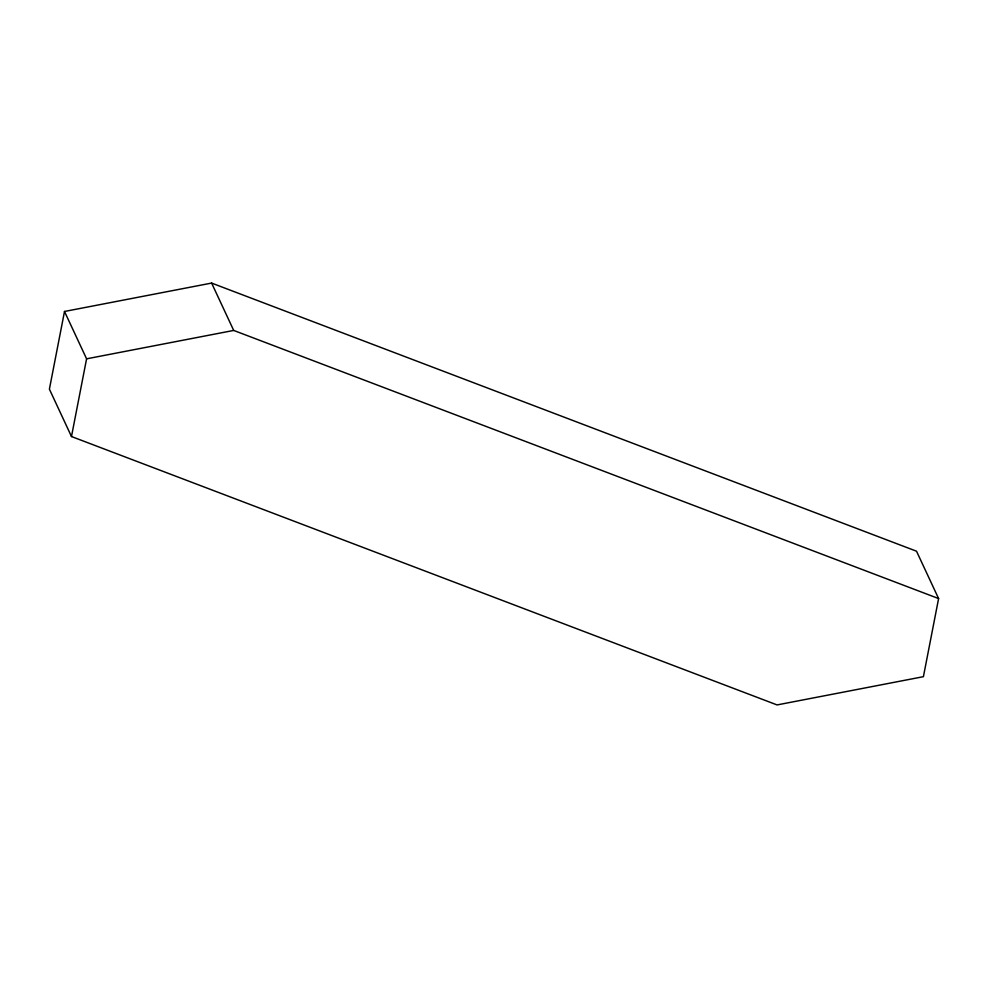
<?xml version="1.0" encoding="UTF-8"?>
<svg xmlns="http://www.w3.org/2000/svg" width="988" height="988" viewBox="0 0 988 988"><rect width="100%" height="100%" fill="white"/><g stroke="black" fill="none" stroke-linecap="round" stroke-linejoin="round"><path stroke-width="1.48" d="M64.504 311.467L49.4 389.173L71.482 436.535L777.074 704.926L923.41 676.681L938.6 598.567L916.518 551.205L211.617 283.074L64.504 311.467L86.586 358.829L71.482 436.535M938.6 598.567L233.699 330.437L86.586 358.829M211.617 283.074L233.699 330.437"/></g></svg>
